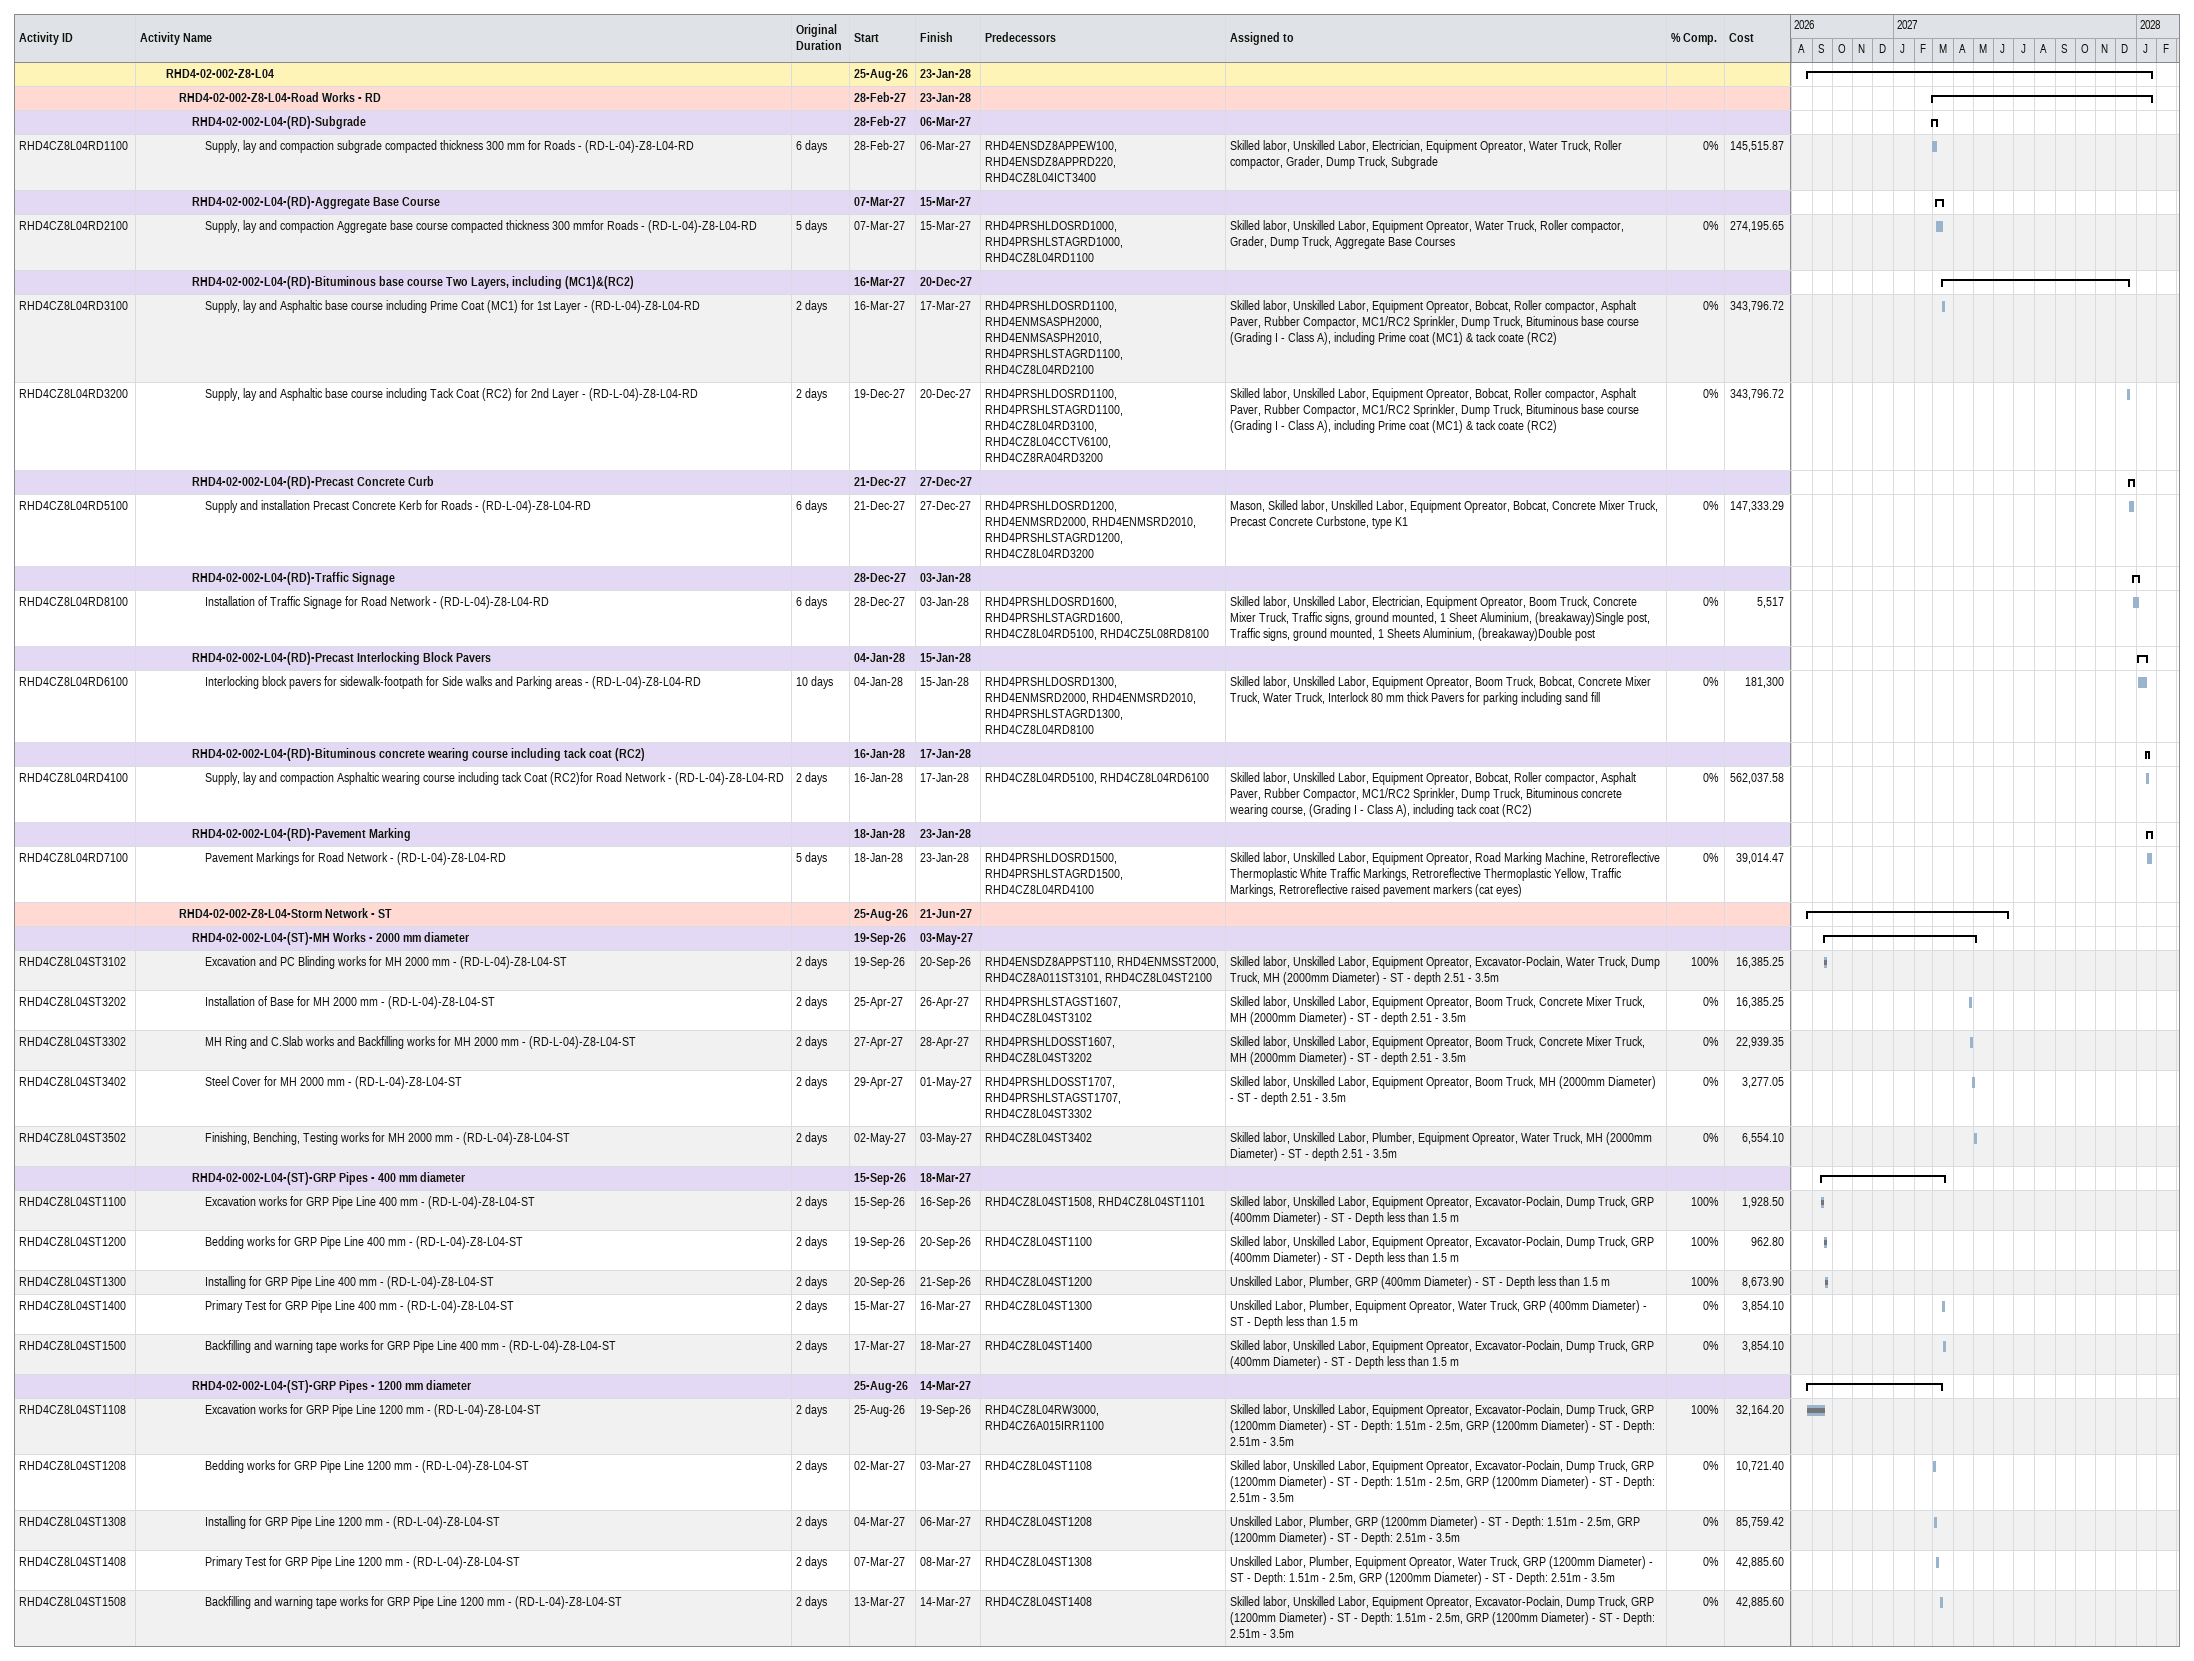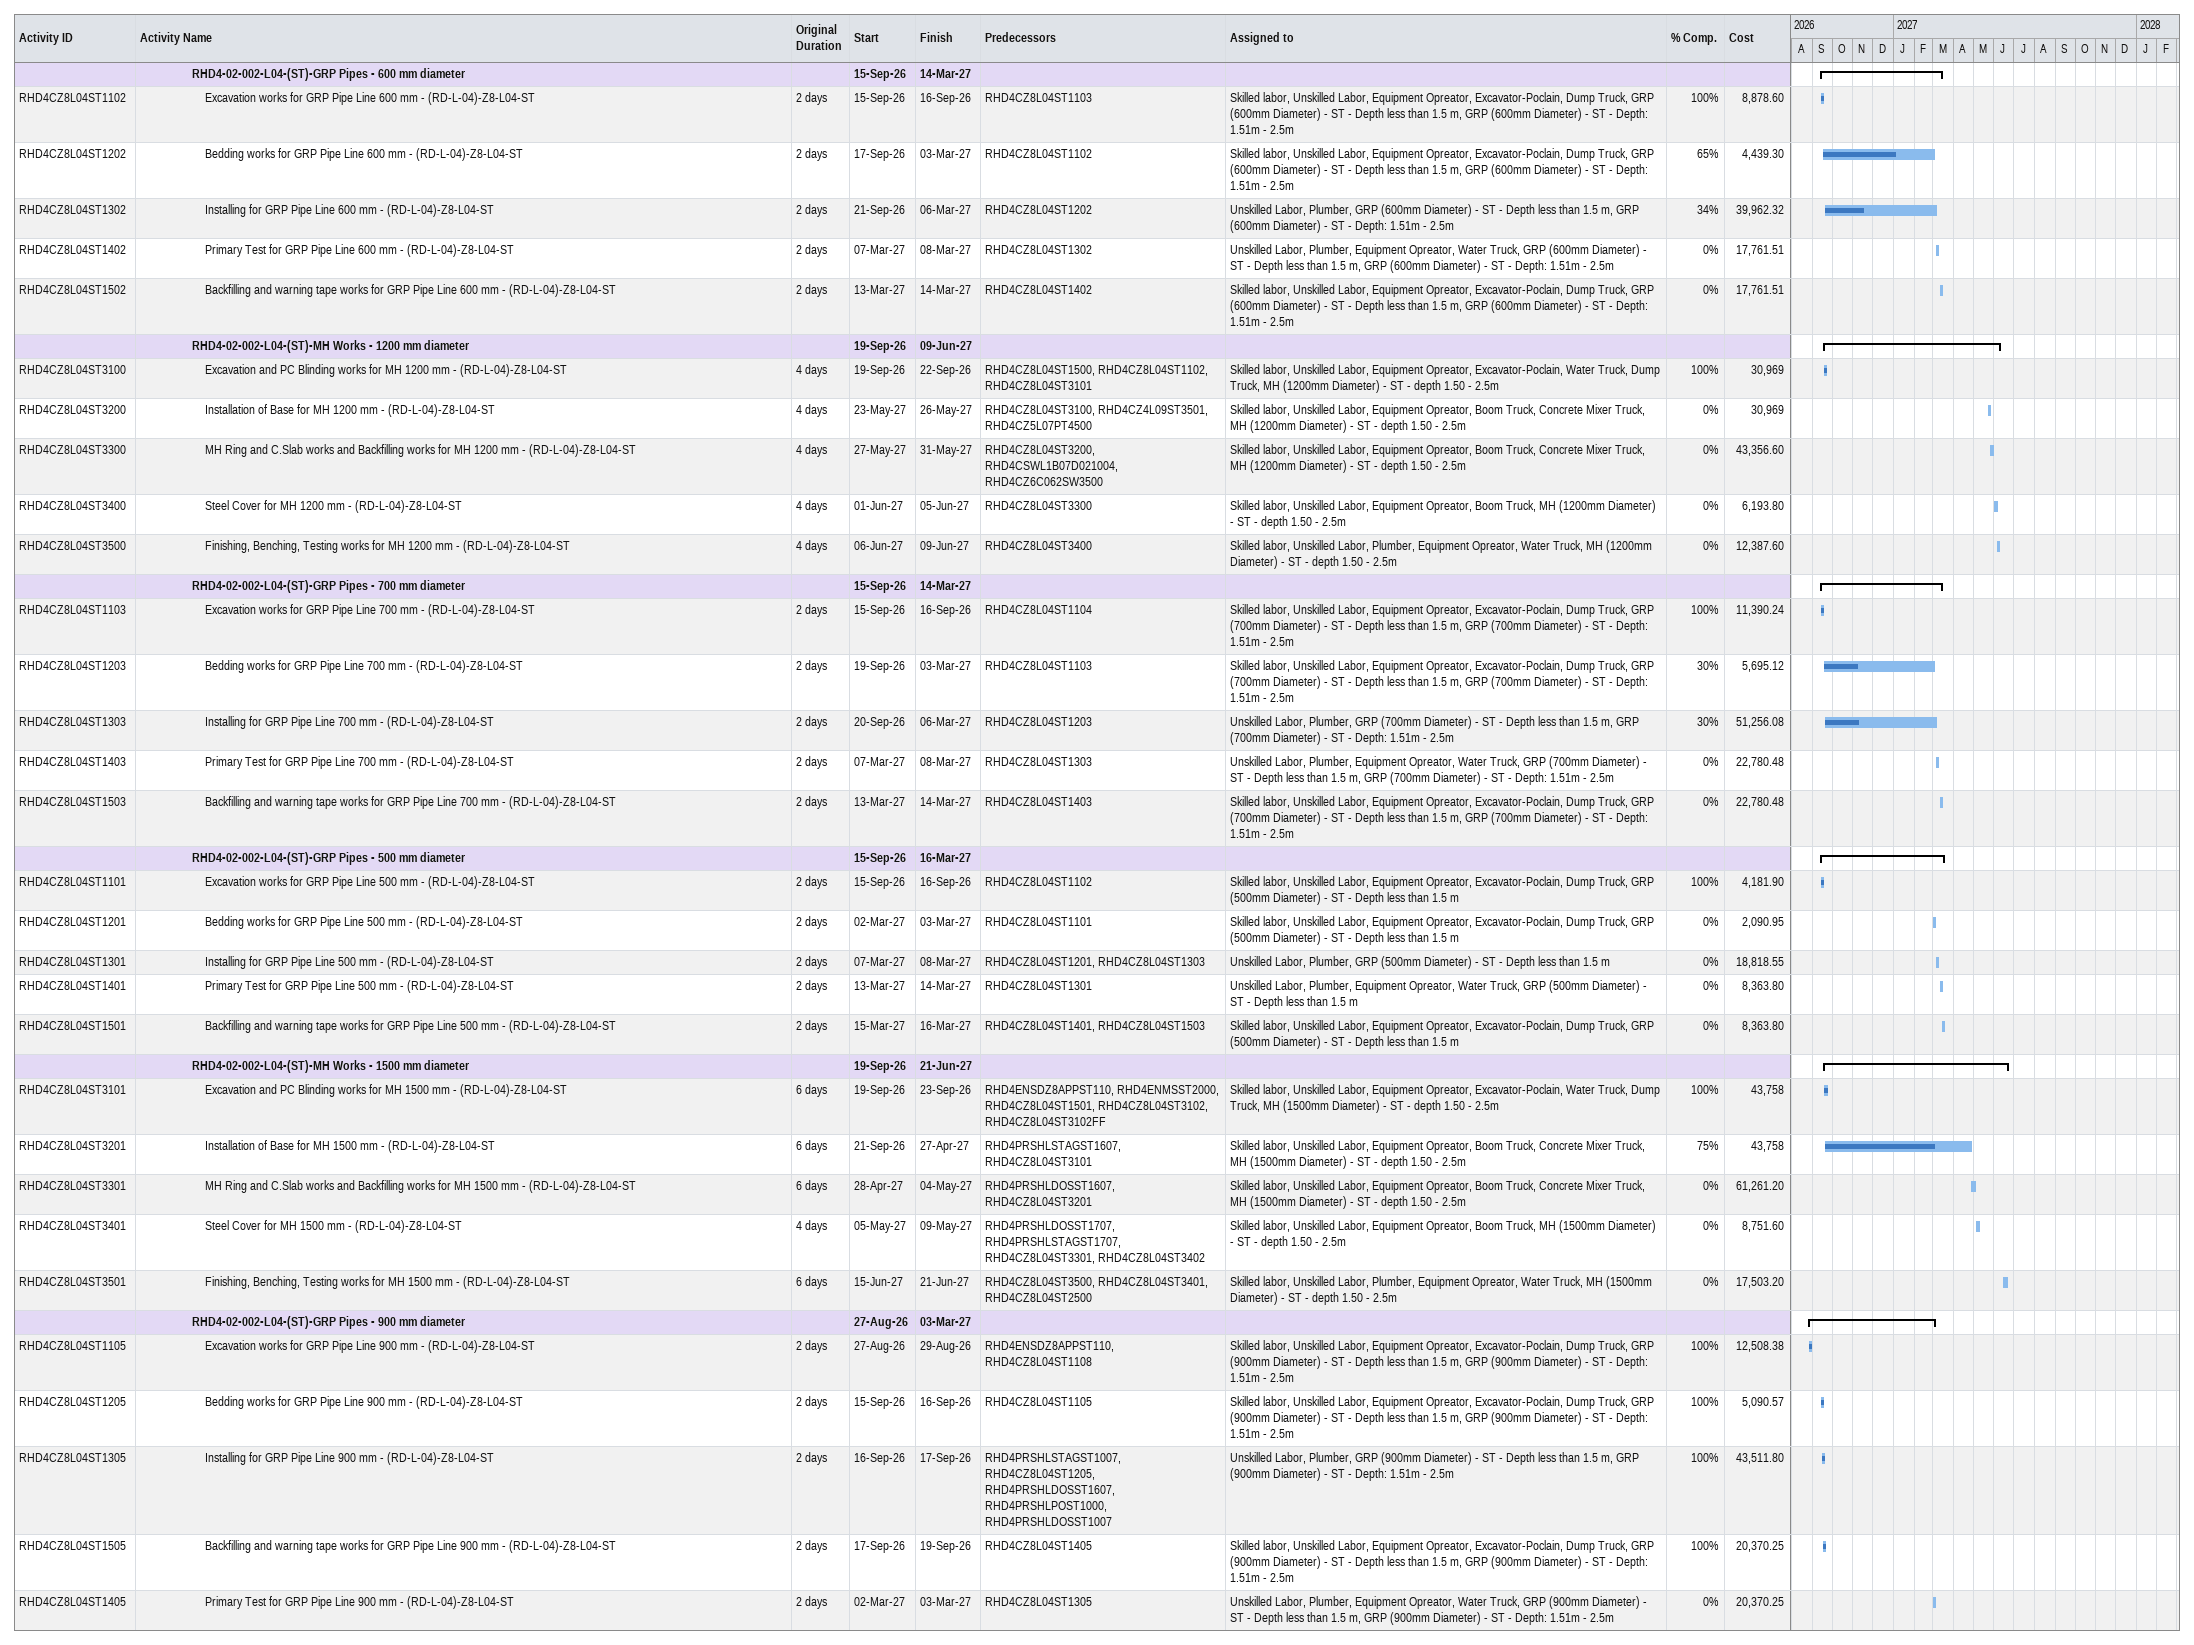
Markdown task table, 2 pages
| ID | Level | Task | Original duration | Start | Finish | Predecessors | Resources | % complete | Cost |
|---|---|---|---|---|---|---|---|---|---|
|  | 3 | **RHD4-02-002-Z8-L04** |  | 2026-08-25 | 2028-01-23 |  |  |  |  |
|  | 4 | **RHD4-02-002-Z8-L04-Road Works - RD** |  | 2027-02-28 | 2028-01-23 |  |  |  |  |
|  | 5 | **RHD4-02-002-L04-(RD)-Subgrade** |  | 2027-02-28 | 2027-03-06 |  |  |  |  |
| RHD4CZ8L04RD1100 | 6 | Supply, lay and compaction subgrade compacted thickness 300 mm for Roads - (RD-L-04)-Z8-L04-RD | 6d | 2027-02-28 | 2027-03-06 | RHD4ENSDZ8APPEW100, RHD4ENSDZ8APPRD220, RHD4CZ8L04ICT3400 | Skilled labor, Unskilled Labor, Electrician, Equipment Opreator, Water Truck, Roller compactor, Grader, Dump Truck, Subgrade | 0 | 145515.87 |
|  | 5 | **RHD4-02-002-L04-(RD)-Aggregate Base Course** |  | 2027-03-07 | 2027-03-15 |  |  |  |  |
| RHD4CZ8L04RD2100 | 6 | Supply, lay and compaction Aggregate base course compacted thickness 300 mmfor Roads - (RD-L-04)-Z8-L04-RD | 5d | 2027-03-07 | 2027-03-15 | RHD4PRSHLDOSRD1000, RHD4PRSHLSTAGRD1000, RHD4CZ8L04RD1100 | Skilled labor, Unskilled Labor, Equipment Opreator, Water Truck, Roller compactor, Grader, Dump Truck, Aggregate Base Courses | 0 | 274195.65 |
|  | 5 | **RHD4-02-002-L04-(RD)-Bituminous base course Two Layers, including (MC1)&(RC2)** |  | 2027-03-16 | 2027-12-20 |  |  |  |  |
| RHD4CZ8L04RD3100 | 6 | Supply, lay and Asphaltic base course including Prime Coat (MC1) for 1st Layer - (RD-L-04)-Z8-L04-RD | 2d | 2027-03-16 | 2027-03-17 | RHD4PRSHLDOSRD1100, RHD4ENMSASPH2000, RHD4ENMSASPH2010, RHD4PRSHLSTAGRD1100, RHD4CZ8L04RD2100 | Skilled labor, Unskilled Labor, Equipment Opreator, Bobcat, Roller compactor, Asphalt Paver, Rubber Compactor, MC1/RC2 Sprinkler, Dump Truck, Bituminous base course (Grading I - Class A), including Prime coat (MC1) & tack coate (RC2) | 0 | 343796.72 |
| RHD4CZ8L04RD3200 | 6 | Supply, lay and Asphaltic base course including Tack Coat (RC2) for 2nd Layer - (RD-L-04)-Z8-L04-RD | 2d | 2027-12-19 | 2027-12-20 | RHD4PRSHLDOSRD1100, RHD4PRSHLSTAGRD1100, RHD4CZ8L04RD3100, RHD4CZ8L04CCTV6100, RHD4CZ8RA04RD3200 | Skilled labor, Unskilled Labor, Equipment Opreator, Bobcat, Roller compactor, Asphalt Paver, Rubber Compactor, MC1/RC2 Sprinkler, Dump Truck, Bituminous base course (Grading I - Class A), including Prime coat (MC1) & tack coate (RC2) | 0 | 343796.72 |
|  | 5 | **RHD4-02-002-L04-(RD)-Precast Concrete Curb** |  | 2027-12-21 | 2027-12-27 |  |  |  |  |
| RHD4CZ8L04RD5100 | 6 | Supply and installation Precast Concrete Kerb for Roads - (RD-L-04)-Z8-L04-RD | 6d | 2027-12-21 | 2027-12-27 | RHD4PRSHLDOSRD1200, RHD4ENMSRD2000, RHD4ENMSRD2010, RHD4PRSHLSTAGRD1200, RHD4CZ8L04RD3200 | Mason, Skilled labor, Unskilled Labor, Equipment Opreator, Bobcat, Concrete Mixer Truck, Precast Concrete Curbstone, type K1 | 0 | 147333.29 |
|  | 5 | **RHD4-02-002-L04-(RD)-Traffic Signage** |  | 2027-12-28 | 2028-01-03 |  |  |  |  |
| RHD4CZ8L04RD8100 | 6 | Installation of Traffic Signage for Road Network - (RD-L-04)-Z8-L04-RD | 6d | 2027-12-28 | 2028-01-03 | RHD4PRSHLDOSRD1600, RHD4PRSHLSTAGRD1600, RHD4CZ8L04RD5100, RHD4CZ5L08RD8100 | Skilled labor, Unskilled Labor, Electrician, Equipment Opreator, Boom Truck, Concrete Mixer Truck, Traffic signs, ground mounted, 1 Sheet Aluminium, (breakaway)Single post, Traffic signs, ground mounted, 1 Sheets Aluminium, (breakaway)Double post | 0 | 5517 |
|  | 5 | **RHD4-02-002-L04-(RD)-Precast Interlocking Block Pavers** |  | 2028-01-04 | 2028-01-15 |  |  |  |  |
| RHD4CZ8L04RD6100 | 6 | Interlocking block pavers for sidewalk-footpath for Side walks and Parking areas - (RD-L-04)-Z8-L04-RD | 10d | 2028-01-04 | 2028-01-15 | RHD4PRSHLDOSRD1300, RHD4ENMSRD2000, RHD4ENMSRD2010, RHD4PRSHLSTAGRD1300, RHD4CZ8L04RD8100 | Skilled labor, Unskilled Labor, Equipment Opreator, Boom Truck, Bobcat, Concrete Mixer Truck, Water Truck, Interlock 80 mm thick Pavers for parking including sand fill | 0 | 181300 |
|  | 5 | **RHD4-02-002-L04-(RD)-Bituminous concrete wearing course including tack coat (RC2)** |  | 2028-01-16 | 2028-01-17 |  |  |  |  |
| RHD4CZ8L04RD4100 | 6 | Supply, lay and compaction Asphaltic wearing course including tack Coat (RC2)for Road Network - (RD-L-04)-Z8-L04-RD | 2d | 2028-01-16 | 2028-01-17 | RHD4CZ8L04RD5100, RHD4CZ8L04RD6100 | Skilled labor, Unskilled Labor, Equipment Opreator, Bobcat, Roller compactor, Asphalt Paver, Rubber Compactor, MC1/RC2 Sprinkler, Dump Truck, Bituminous concrete wearing course, (Grading I - Class A), including tack coat (RC2) | 0 | 562037.58 |
|  | 5 | **RHD4-02-002-L04-(RD)-Pavement Marking** |  | 2028-01-18 | 2028-01-23 |  |  |  |  |
| RHD4CZ8L04RD7100 | 6 | Pavement Markings for Road Network - (RD-L-04)-Z8-L04-RD | 5d | 2028-01-18 | 2028-01-23 | RHD4PRSHLDOSRD1500, RHD4PRSHLSTAGRD1500, RHD4CZ8L04RD4100 | Skilled labor, Unskilled Labor, Equipment Opreator, Road Marking Machine, Retroreflective Thermoplastic White Traffic Markings, Retroreflective Thermoplastic Yellow, Traffic Markings, Retroreflective raised pavement markers (cat eyes) | 0 | 39014.47 |
|  | 4 | **RHD4-02-002-Z8-L04-Storm Network - ST** |  | 2026-08-25 | 2027-06-21 |  |  |  |  |
|  | 5 | **RHD4-02-002-L04-(ST)-MH Works - 2000 mm diameter** |  | 2026-09-19 | 2027-05-03 |  |  |  |  |
| RHD4CZ8L04ST3102 | 6 | Excavation and PC Blinding works for MH 2000 mm - (RD-L-04)-Z8-L04-ST | 2d | 2026-09-19 | 2026-09-20 | RHD4ENSDZ8APPST110, RHD4ENMSST2000, RHD4CZ8A011ST3101, RHD4CZ8L04ST2100 | Skilled labor, Unskilled Labor, Equipment Opreator, Excavator-Poclain, Water Truck, Dump Truck, MH (2000mm Diameter) - ST - depth 2.51 - 3.5m | 100 | 16385.25 |
| RHD4CZ8L04ST3202 | 6 | Installation of Base for MH 2000 mm - (RD-L-04)-Z8-L04-ST | 2d | 2027-04-25 | 2027-04-26 | RHD4PRSHLSTAGST1607, RHD4CZ8L04ST3102 | Skilled labor, Unskilled Labor, Equipment Opreator, Boom Truck, Concrete Mixer Truck, MH (2000mm Diameter) - ST - depth 2.51 - 3.5m | 0 | 16385.25 |
| RHD4CZ8L04ST3302 | 6 | MH Ring and C.Slab works and Backfilling works for MH 2000 mm - (RD-L-04)-Z8-L04-ST | 2d | 2027-04-27 | 2027-04-28 | RHD4PRSHLDOSST1607, RHD4CZ8L04ST3202 | Skilled labor, Unskilled Labor, Equipment Opreator, Boom Truck, Concrete Mixer Truck, MH (2000mm Diameter) - ST - depth 2.51 - 3.5m | 0 | 22939.35 |
| RHD4CZ8L04ST3402 | 6 | Steel Cover for MH 2000 mm - (RD-L-04)-Z8-L04-ST | 2d | 2027-04-29 | 2027-05-01 | RHD4PRSHLDOSST1707, RHD4PRSHLSTAGST1707, RHD4CZ8L04ST3302 | Skilled labor, Unskilled Labor, Equipment Opreator, Boom Truck, MH (2000mm Diameter) - ST - depth 2.51 - 3.5m | 0 | 3277.05 |
| RHD4CZ8L04ST3502 | 6 | Finishing, Benching, Testing works for MH 2000 mm - (RD-L-04)-Z8-L04-ST | 2d | 2027-05-02 | 2027-05-03 | RHD4CZ8L04ST3402 | Skilled labor, Unskilled Labor, Plumber, Equipment Opreator, Water Truck, MH (2000mm Diameter) - ST - depth 2.51 - 3.5m | 0 | 6554.10 |
|  | 5 | **RHD4-02-002-L04-(ST)-GRP Pipes - 400 mm diameter** |  | 2026-09-15 | 2027-03-18 |  |  |  |  |
| RHD4CZ8L04ST1100 | 6 | Excavation works for GRP Pipe Line 400 mm - (RD-L-04)-Z8-L04-ST | 2d | 2026-09-15 | 2026-09-16 | RHD4CZ8L04ST1508, RHD4CZ8L04ST1101 | Skilled labor, Unskilled Labor, Equipment Opreator, Excavator-Poclain, Dump Truck, GRP (400mm Diameter) - ST - Depth less than 1.5 m | 100 | 1928.50 |
| RHD4CZ8L04ST1200 | 6 | Bedding works for GRP Pipe Line 400 mm - (RD-L-04)-Z8-L04-ST | 2d | 2026-09-19 | 2026-09-20 | RHD4CZ8L04ST1100 | Skilled labor, Unskilled Labor, Equipment Opreator, Excavator-Poclain, Dump Truck, GRP (400mm Diameter) - ST - Depth less than 1.5 m | 100 | 962.80 |
| RHD4CZ8L04ST1300 | 6 | Installing for GRP Pipe Line 400 mm - (RD-L-04)-Z8-L04-ST | 2d | 2026-09-20 | 2026-09-21 | RHD4CZ8L04ST1200 | Unskilled Labor, Plumber, GRP (400mm Diameter) - ST - Depth less than 1.5 m | 100 | 8673.90 |
| RHD4CZ8L04ST1400 | 6 | Primary Test for GRP Pipe Line 400 mm - (RD-L-04)-Z8-L04-ST | 2d | 2027-03-15 | 2027-03-16 | RHD4CZ8L04ST1300 | Unskilled Labor, Plumber, Equipment Opreator, Water Truck, GRP (400mm Diameter) - ST - Depth less than 1.5 m | 0 | 3854.10 |
| RHD4CZ8L04ST1500 | 6 | Backfilling and warning tape works for GRP Pipe Line 400 mm - (RD-L-04)-Z8-L04-ST | 2d | 2027-03-17 | 2027-03-18 | RHD4CZ8L04ST1400 | Skilled labor, Unskilled Labor, Equipment Opreator, Excavator-Poclain, Dump Truck, GRP (400mm Diameter) - ST - Depth less than 1.5 m | 0 | 3854.10 |
|  | 5 | **RHD4-02-002-L04-(ST)-GRP Pipes - 1200 mm diameter** |  | 2026-08-25 | 2027-03-14 |  |  |  |  |
| RHD4CZ8L04ST1108 | 6 | Excavation works for GRP Pipe Line 1200 mm - (RD-L-04)-Z8-L04-ST | 2d | 2026-08-25 | 2026-09-19 | RHD4CZ8L04RW3000, RHD4CZ6A015IRR1100 | Skilled labor, Unskilled Labor, Equipment Opreator, Excavator-Poclain, Dump Truck, GRP (1200mm Diameter) - ST - Depth: 1.51m - 2.5m, GRP (1200mm Diameter) - ST - Depth: 2.51m - 3.5m | 100 | 32164.20 |
| RHD4CZ8L04ST1208 | 6 | Bedding works for GRP Pipe Line 1200 mm - (RD-L-04)-Z8-L04-ST | 2d | 2027-03-02 | 2027-03-03 | RHD4CZ8L04ST1108 | Skilled labor, Unskilled Labor, Equipment Opreator, Excavator-Poclain, Dump Truck, GRP (1200mm Diameter) - ST - Depth: 1.51m - 2.5m, GRP (1200mm Diameter) - ST - Depth: 2.51m - 3.5m | 0 | 10721.40 |
| RHD4CZ8L04ST1308 | 6 | Installing for GRP Pipe Line 1200 mm - (RD-L-04)-Z8-L04-ST | 2d | 2027-03-04 | 2027-03-06 | RHD4CZ8L04ST1208 | Unskilled Labor, Plumber, GRP (1200mm Diameter) - ST - Depth: 1.51m - 2.5m, GRP (1200mm Diameter) - ST - Depth: 2.51m - 3.5m | 0 | 85759.42 |
| RHD4CZ8L04ST1408 | 6 | Primary Test for GRP Pipe Line 1200 mm - (RD-L-04)-Z8-L04-ST | 2d | 2027-03-07 | 2027-03-08 | RHD4CZ8L04ST1308 | Unskilled Labor, Plumber, Equipment Opreator, Water Truck, GRP (1200mm Diameter) - ST - Depth: 1.51m - 2.5m, GRP (1200mm Diameter) - ST - Depth: 2.51m - 3.5m | 0 | 42885.60 |
| RHD4CZ8L04ST1508 | 6 | Backfilling and warning tape works for GRP Pipe Line 1200 mm - (RD-L-04)-Z8-L04-ST | 2d | 2027-03-13 | 2027-03-14 | RHD4CZ8L04ST1408 | Skilled labor, Unskilled Labor, Equipment Opreator, Excavator-Poclain, Dump Truck, GRP (1200mm Diameter) - ST - Depth: 1.51m - 2.5m, GRP (1200mm Diameter) - ST - Depth: 2.51m - 3.5m | 0 | 42885.60 |
|  | 5 | **RHD4-02-002-L04-(ST)-GRP Pipes - 600 mm diameter** |  | 2026-09-15 | 2027-03-14 |  |  |  |  |
| RHD4CZ8L04ST1102 | 6 | Excavation works for GRP Pipe Line 600 mm - (RD-L-04)-Z8-L04-ST | 2d | 2026-09-15 | 2026-09-16 | RHD4CZ8L04ST1103 | Skilled labor, Unskilled Labor, Equipment Opreator, Excavator-Poclain, Dump Truck, GRP (600mm Diameter) - ST - Depth less than 1.5 m, GRP (600mm Diameter) - ST - Depth: 1.51m - 2.5m | 100 | 8878.60 |
| RHD4CZ8L04ST1202 | 6 | Bedding works for GRP Pipe Line 600 mm - (RD-L-04)-Z8-L04-ST | 2d | 2026-09-17 | 2027-03-03 | RHD4CZ8L04ST1102 | Skilled labor, Unskilled Labor, Equipment Opreator, Excavator-Poclain, Dump Truck, GRP (600mm Diameter) - ST - Depth less than 1.5 m, GRP (600mm Diameter) - ST - Depth: 1.51m - 2.5m | 65 | 4439.30 |
| RHD4CZ8L04ST1302 | 6 | Installing for GRP Pipe Line 600 mm - (RD-L-04)-Z8-L04-ST | 2d | 2026-09-21 | 2027-03-06 | RHD4CZ8L04ST1202 | Unskilled Labor, Plumber, GRP (600mm Diameter) - ST - Depth less than 1.5 m, GRP (600mm Diameter) - ST - Depth: 1.51m - 2.5m | 34 | 39962.32 |
| RHD4CZ8L04ST1402 | 6 | Primary Test for GRP Pipe Line 600 mm - (RD-L-04)-Z8-L04-ST | 2d | 2027-03-07 | 2027-03-08 | RHD4CZ8L04ST1302 | Unskilled Labor, Plumber, Equipment Opreator, Water Truck, GRP (600mm Diameter) - ST - Depth less than 1.5 m, GRP (600mm Diameter) - ST - Depth: 1.51m - 2.5m | 0 | 17761.51 |
| RHD4CZ8L04ST1502 | 6 | Backfilling and warning tape works for GRP Pipe Line 600 mm - (RD-L-04)-Z8-L04-ST | 2d | 2027-03-13 | 2027-03-14 | RHD4CZ8L04ST1402 | Skilled labor, Unskilled Labor, Equipment Opreator, Excavator-Poclain, Dump Truck, GRP (600mm Diameter) - ST - Depth less than 1.5 m, GRP (600mm Diameter) - ST - Depth: 1.51m - 2.5m | 0 | 17761.51 |
|  | 5 | **RHD4-02-002-L04-(ST)-MH Works - 1200 mm diameter** |  | 2026-09-19 | 2027-06-09 |  |  |  |  |
| RHD4CZ8L04ST3100 | 6 | Excavation and PC Blinding works for MH 1200 mm - (RD-L-04)-Z8-L04-ST | 4d | 2026-09-19 | 2026-09-22 | RHD4CZ8L04ST1500, RHD4CZ8L04ST1102, RHD4CZ8L04ST3101 | Skilled labor, Unskilled Labor, Equipment Opreator, Excavator-Poclain, Water Truck, Dump Truck, MH (1200mm Diameter) - ST - depth 1.50 - 2.5m | 100 | 30969 |
| RHD4CZ8L04ST3200 | 6 | Installation of Base for MH 1200 mm - (RD-L-04)-Z8-L04-ST | 4d | 2027-05-23 | 2027-05-26 | RHD4CZ8L04ST3100, RHD4CZ4L09ST3501, RHD4CZ5L07PT4500 | Skilled labor, Unskilled Labor, Equipment Opreator, Boom Truck, Concrete Mixer Truck, MH (1200mm Diameter) - ST - depth 1.50 - 2.5m | 0 | 30969 |
| RHD4CZ8L04ST3300 | 6 | MH Ring and C.Slab works and Backfilling works for MH 1200 mm - (RD-L-04)-Z8-L04-ST | 4d | 2027-05-27 | 2027-05-31 | RHD4CZ8L04ST3200, RHD4CSWL1B07D021004, RHD4CZ6C062SW3500 | Skilled labor, Unskilled Labor, Equipment Opreator, Boom Truck, Concrete Mixer Truck, MH (1200mm Diameter) - ST - depth 1.50 - 2.5m | 0 | 43356.60 |
| RHD4CZ8L04ST3400 | 6 | Steel Cover for MH 1200 mm - (RD-L-04)-Z8-L04-ST | 4d | 2027-06-01 | 2027-06-05 | RHD4CZ8L04ST3300 | Skilled labor, Unskilled Labor, Equipment Opreator, Boom Truck, MH (1200mm Diameter) - ST - depth 1.50 - 2.5m | 0 | 6193.80 |
| RHD4CZ8L04ST3500 | 6 | Finishing, Benching, Testing works for MH 1200 mm - (RD-L-04)-Z8-L04-ST | 4d | 2027-06-06 | 2027-06-09 | RHD4CZ8L04ST3400 | Skilled labor, Unskilled Labor, Plumber, Equipment Opreator, Water Truck, MH (1200mm Diameter) - ST - depth 1.50 - 2.5m | 0 | 12387.60 |
|  | 5 | **RHD4-02-002-L04-(ST)-GRP Pipes - 700 mm diameter** |  | 2026-09-15 | 2027-03-14 |  |  |  |  |
| RHD4CZ8L04ST1103 | 6 | Excavation works for GRP Pipe Line 700 mm - (RD-L-04)-Z8-L04-ST | 2d | 2026-09-15 | 2026-09-16 | RHD4CZ8L04ST1104 | Skilled labor, Unskilled Labor, Equipment Opreator, Excavator-Poclain, Dump Truck, GRP (700mm Diameter) - ST - Depth less than 1.5 m, GRP (700mm Diameter) - ST - Depth: 1.51m - 2.5m | 100 | 11390.24 |
| RHD4CZ8L04ST1203 | 6 | Bedding works for GRP Pipe Line 700 mm - (RD-L-04)-Z8-L04-ST | 2d | 2026-09-19 | 2027-03-03 | RHD4CZ8L04ST1103 | Skilled labor, Unskilled Labor, Equipment Opreator, Excavator-Poclain, Dump Truck, GRP (700mm Diameter) - ST - Depth less than 1.5 m, GRP (700mm Diameter) - ST - Depth: 1.51m - 2.5m | 30 | 5695.12 |
| RHD4CZ8L04ST1303 | 6 | Installing for GRP Pipe Line 700 mm - (RD-L-04)-Z8-L04-ST | 2d | 2026-09-20 | 2027-03-06 | RHD4CZ8L04ST1203 | Unskilled Labor, Plumber, GRP (700mm Diameter) - ST - Depth less than 1.5 m, GRP (700mm Diameter) - ST - Depth: 1.51m - 2.5m | 30 | 51256.08 |
| RHD4CZ8L04ST1403 | 6 | Primary Test for GRP Pipe Line 700 mm - (RD-L-04)-Z8-L04-ST | 2d | 2027-03-07 | 2027-03-08 | RHD4CZ8L04ST1303 | Unskilled Labor, Plumber, Equipment Opreator, Water Truck, GRP (700mm Diameter) - ST - Depth less than 1.5 m, GRP (700mm Diameter) - ST - Depth: 1.51m - 2.5m | 0 | 22780.48 |
| RHD4CZ8L04ST1503 | 6 | Backfilling and warning tape works for GRP Pipe Line 700 mm - (RD-L-04)-Z8-L04-ST | 2d | 2027-03-13 | 2027-03-14 | RHD4CZ8L04ST1403 | Skilled labor, Unskilled Labor, Equipment Opreator, Excavator-Poclain, Dump Truck, GRP (700mm Diameter) - ST - Depth less than 1.5 m, GRP (700mm Diameter) - ST - Depth: 1.51m - 2.5m | 0 | 22780.48 |
|  | 5 | **RHD4-02-002-L04-(ST)-GRP Pipes - 500 mm diameter** |  | 2026-09-15 | 2027-03-16 |  |  |  |  |
| RHD4CZ8L04ST1101 | 6 | Excavation works for GRP Pipe Line 500 mm - (RD-L-04)-Z8-L04-ST | 2d | 2026-09-15 | 2026-09-16 | RHD4CZ8L04ST1102 | Skilled labor, Unskilled Labor, Equipment Opreator, Excavator-Poclain, Dump Truck, GRP (500mm Diameter) - ST - Depth less than 1.5 m | 100 | 4181.90 |
| RHD4CZ8L04ST1201 | 6 | Bedding works for GRP Pipe Line 500 mm - (RD-L-04)-Z8-L04-ST | 2d | 2027-03-02 | 2027-03-03 | RHD4CZ8L04ST1101 | Skilled labor, Unskilled Labor, Equipment Opreator, Excavator-Poclain, Dump Truck, GRP (500mm Diameter) - ST - Depth less than 1.5 m | 0 | 2090.95 |
| RHD4CZ8L04ST1301 | 6 | Installing for GRP Pipe Line 500 mm - (RD-L-04)-Z8-L04-ST | 2d | 2027-03-07 | 2027-03-08 | RHD4CZ8L04ST1201, RHD4CZ8L04ST1303 | Unskilled Labor, Plumber, GRP (500mm Diameter) - ST - Depth less than 1.5 m | 0 | 18818.55 |
| RHD4CZ8L04ST1401 | 6 | Primary Test for GRP Pipe Line 500 mm - (RD-L-04)-Z8-L04-ST | 2d | 2027-03-13 | 2027-03-14 | RHD4CZ8L04ST1301 | Unskilled Labor, Plumber, Equipment Opreator, Water Truck, GRP (500mm Diameter) - ST - Depth less than 1.5 m | 0 | 8363.80 |
| RHD4CZ8L04ST1501 | 6 | Backfilling and warning tape works for GRP Pipe Line 500 mm - (RD-L-04)-Z8-L04-ST | 2d | 2027-03-15 | 2027-03-16 | RHD4CZ8L04ST1401, RHD4CZ8L04ST1503 | Skilled labor, Unskilled Labor, Equipment Opreator, Excavator-Poclain, Dump Truck, GRP (500mm Diameter) - ST - Depth less than 1.5 m | 0 | 8363.80 |
|  | 5 | **RHD4-02-002-L04-(ST)-MH Works - 1500 mm diameter** |  | 2026-09-19 | 2027-06-21 |  |  |  |  |
| RHD4CZ8L04ST3101 | 6 | Excavation and PC Blinding works for MH 1500 mm - (RD-L-04)-Z8-L04-ST | 6d | 2026-09-19 | 2026-09-23 | RHD4ENSDZ8APPST110, RHD4ENMSST2000, RHD4CZ8L04ST1501, RHD4CZ8L04ST3102, RHD4CZ8L04ST3102FF | Skilled labor, Unskilled Labor, Equipment Opreator, Excavator-Poclain, Water Truck, Dump Truck, MH (1500mm Diameter) - ST - depth 1.50 - 2.5m | 100 | 43758 |
| RHD4CZ8L04ST3201 | 6 | Installation of Base for MH 1500 mm - (RD-L-04)-Z8-L04-ST | 6d | 2026-09-21 | 2027-04-27 | RHD4PRSHLSTAGST1607, RHD4CZ8L04ST3101 | Skilled labor, Unskilled Labor, Equipment Opreator, Boom Truck, Concrete Mixer Truck, MH (1500mm Diameter) - ST - depth 1.50 - 2.5m | 75 | 43758 |
| RHD4CZ8L04ST3301 | 6 | MH Ring and C.Slab works and Backfilling works for MH 1500 mm - (RD-L-04)-Z8-L04-ST | 6d | 2027-04-28 | 2027-05-04 | RHD4PRSHLDOSST1607, RHD4CZ8L04ST3201 | Skilled labor, Unskilled Labor, Equipment Opreator, Boom Truck, Concrete Mixer Truck, MH (1500mm Diameter) - ST - depth 1.50 - 2.5m | 0 | 61261.20 |
| RHD4CZ8L04ST3401 | 6 | Steel Cover for MH 1500 mm - (RD-L-04)-Z8-L04-ST | 4d | 2027-05-05 | 2027-05-09 | RHD4PRSHLDOSST1707, RHD4PRSHLSTAGST1707, RHD4CZ8L04ST3301, RHD4CZ8L04ST3402 | Skilled labor, Unskilled Labor, Equipment Opreator, Boom Truck, MH (1500mm Diameter) - ST - depth 1.50 - 2.5m | 0 | 8751.60 |
| RHD4CZ8L04ST3501 | 6 | Finishing, Benching, Testing works for MH 1500 mm - (RD-L-04)-Z8-L04-ST | 6d | 2027-06-15 | 2027-06-21 | RHD4CZ8L04ST3500, RHD4CZ8L04ST3401, RHD4CZ8L04ST2500 | Skilled labor, Unskilled Labor, Plumber, Equipment Opreator, Water Truck, MH (1500mm Diameter) - ST - depth 1.50 - 2.5m | 0 | 17503.20 |
|  | 5 | **RHD4-02-002-L04-(ST)-GRP Pipes - 900 mm diameter** |  | 2026-08-27 | 2027-03-03 |  |  |  |  |
| RHD4CZ8L04ST1105 | 6 | Excavation works for GRP Pipe Line 900 mm - (RD-L-04)-Z8-L04-ST | 2d | 2026-08-27 | 2026-08-29 | RHD4ENSDZ8APPST110, RHD4CZ8L04ST1108 | Skilled labor, Unskilled Labor, Equipment Opreator, Excavator-Poclain, Dump Truck, GRP (900mm Diameter) - ST - Depth less than 1.5 m, GRP (900mm Diameter) - ST - Depth: 1.51m - 2.5m | 100 | 12508.38 |
| RHD4CZ8L04ST1205 | 6 | Bedding works for GRP Pipe Line 900 mm - (RD-L-04)-Z8-L04-ST | 2d | 2026-09-15 | 2026-09-16 | RHD4CZ8L04ST1105 | Skilled labor, Unskilled Labor, Equipment Opreator, Excavator-Poclain, Dump Truck, GRP (900mm Diameter) - ST - Depth less than 1.5 m, GRP (900mm Diameter) - ST - Depth: 1.51m - 2.5m | 100 | 5090.57 |
| RHD4CZ8L04ST1305 | 6 | Installing for GRP Pipe Line 900 mm - (RD-L-04)-Z8-L04-ST | 2d | 2026-09-16 | 2026-09-17 | RHD4PRSHLSTAGST1007, RHD4CZ8L04ST1205, RHD4PRSHLDOSST1607, RHD4PRSHLPOST1000, RHD4PRSHLDOSST1007 | Unskilled Labor, Plumber, GRP (900mm Diameter) - ST - Depth less than 1.5 m, GRP (900mm Diameter) - ST - Depth: 1.51m - 2.5m | 100 | 43511.80 |
| RHD4CZ8L04ST1505 | 6 | Backfilling and warning tape works for GRP Pipe Line 900 mm - (RD-L-04)-Z8-L04-ST | 2d | 2026-09-17 | 2026-09-19 | RHD4CZ8L04ST1405 | Skilled labor, Unskilled Labor, Equipment Opreator, Excavator-Poclain, Dump Truck, GRP (900mm Diameter) - ST - Depth less than 1.5 m, GRP (900mm Diameter) - ST - Depth: 1.51m - 2.5m | 100 | 20370.25 |
| RHD4CZ8L04ST1405 | 6 | Primary Test for GRP Pipe Line 900 mm - (RD-L-04)-Z8-L04-ST | 2d | 2027-03-02 | 2027-03-03 | RHD4CZ8L04ST1305 | Unskilled Labor, Plumber, Equipment Opreator, Water Truck, GRP (900mm Diameter) - ST - Depth less than 1.5 m, GRP (900mm Diameter) - ST - Depth: 1.51m - 2.5m | 0 | 20370.25 |
